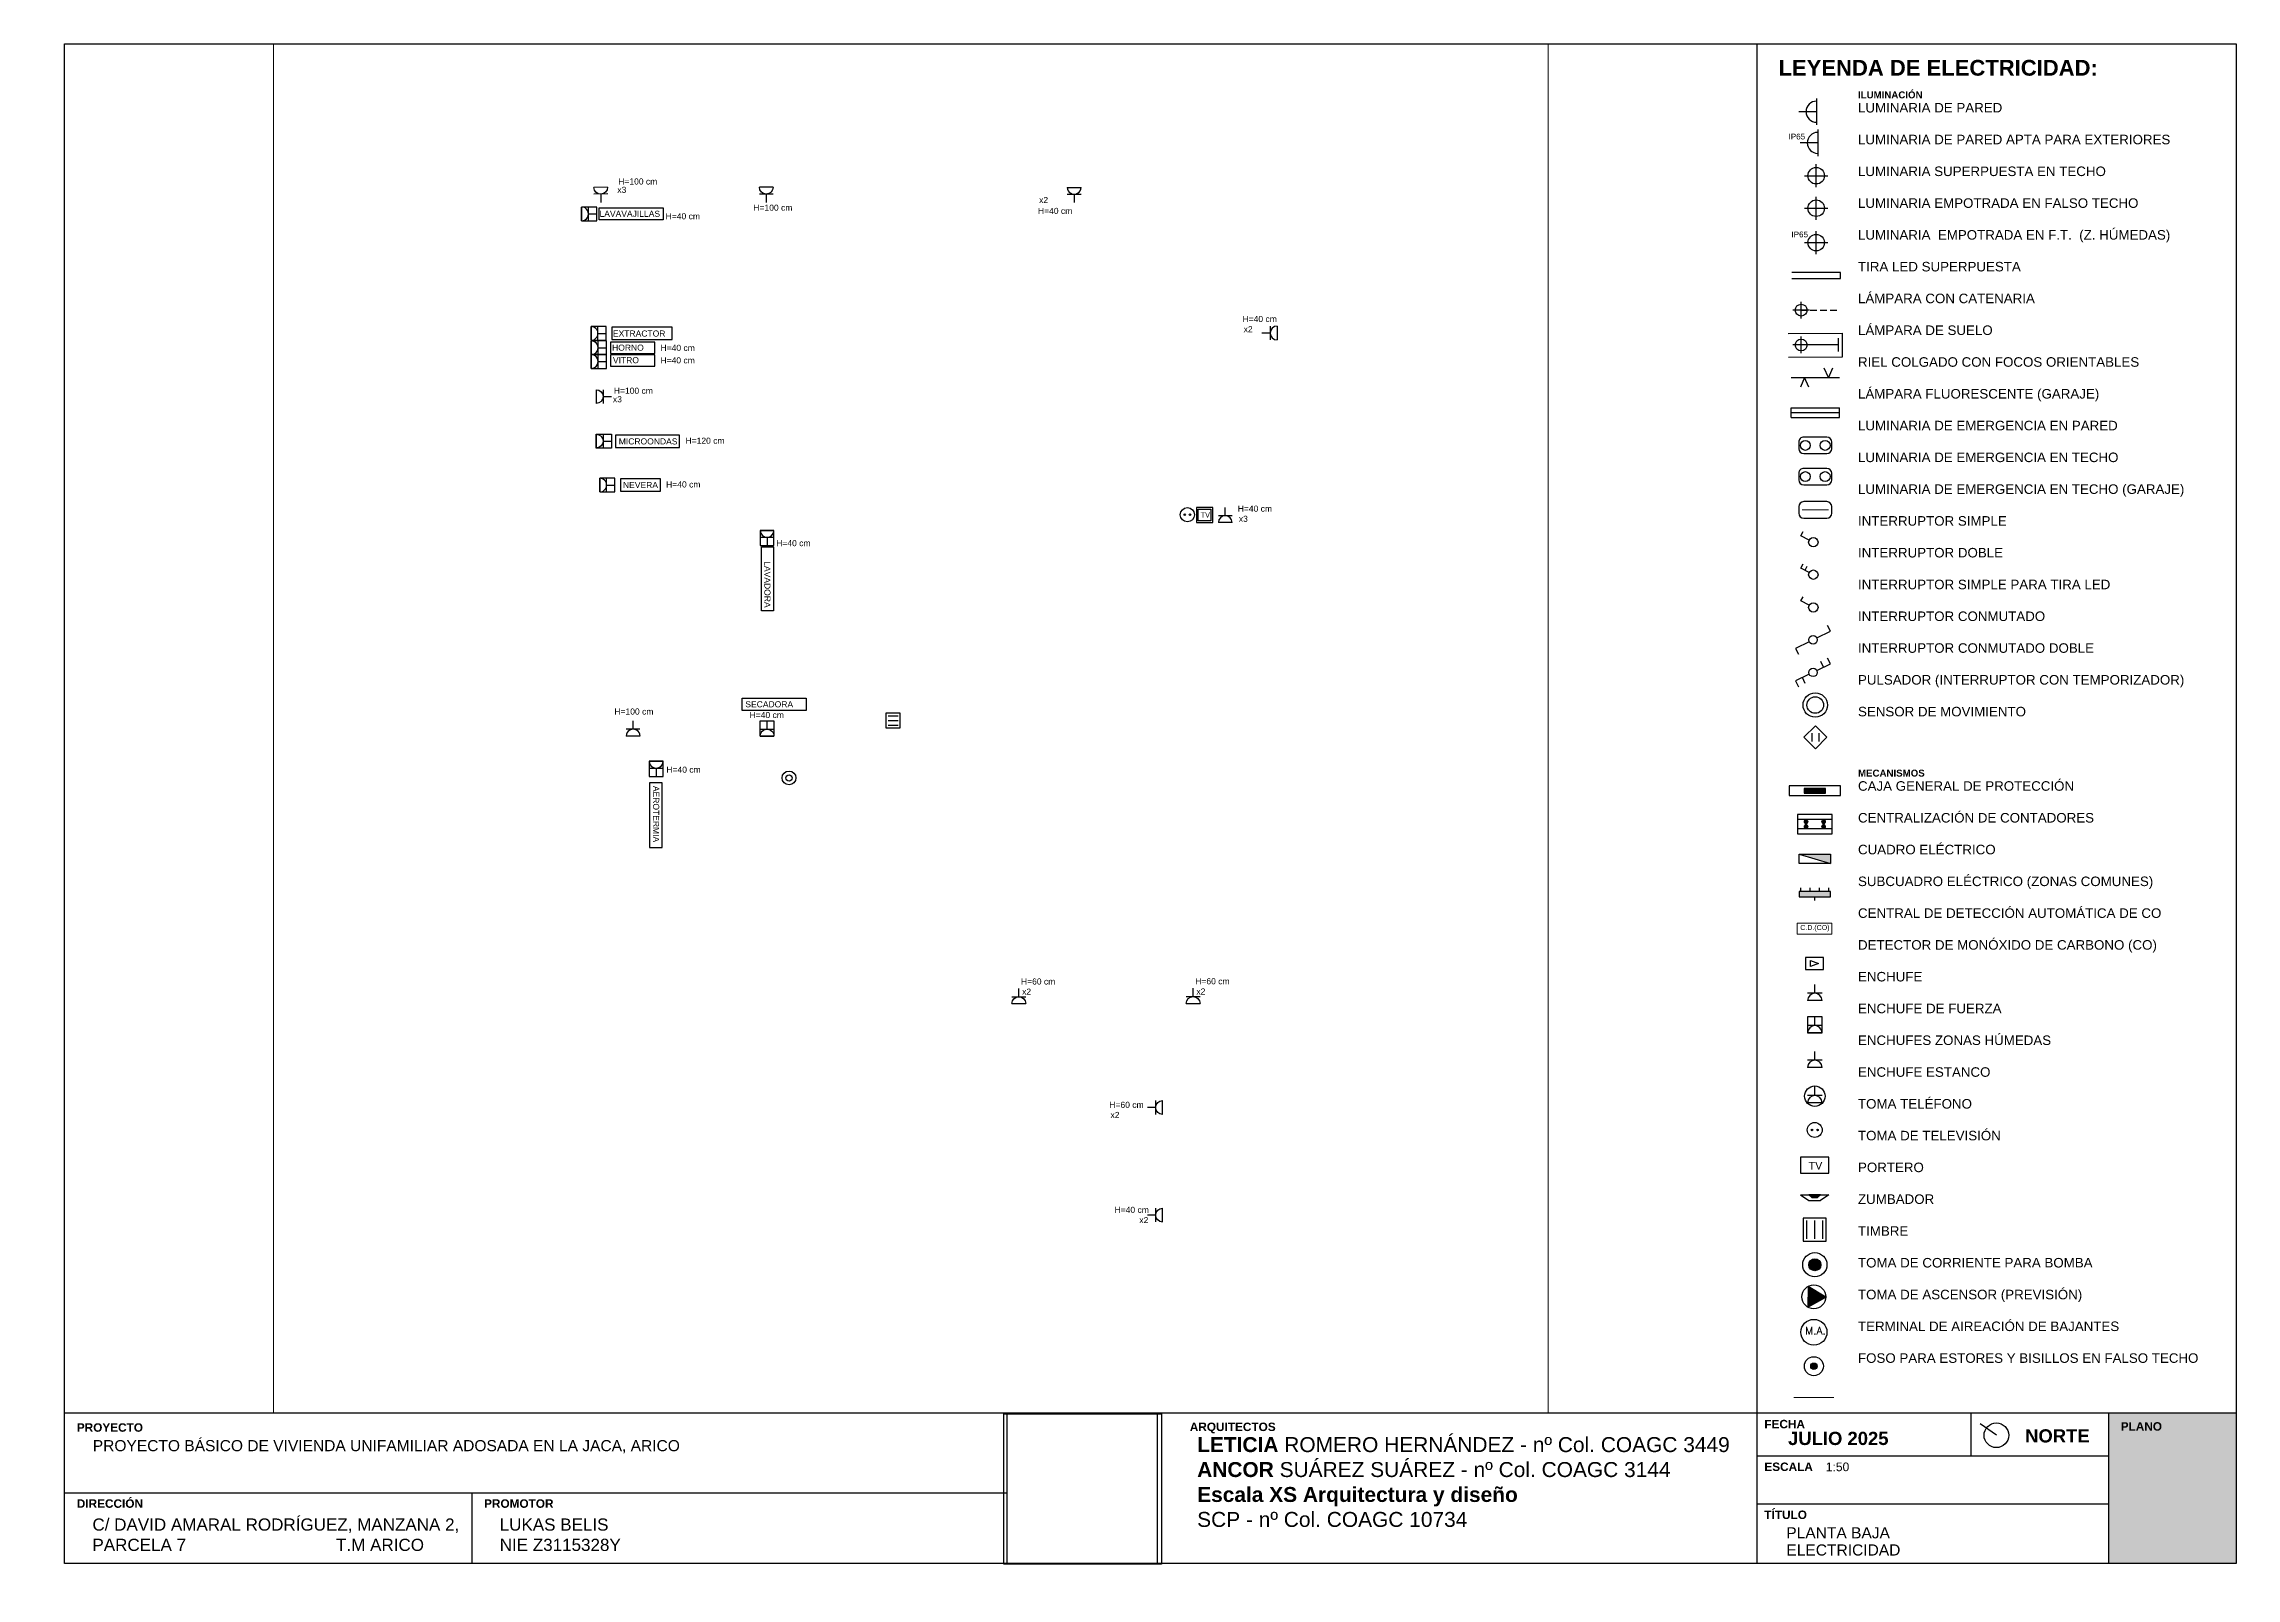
# Paper-space layout 'ELECT_PB' of a CAD drawing. Header units: metres, sheet in millimetres. Extents: x 0 to 414, y 1 to 291.
# The model-space entities are those that its viewports show. They can reach past a viewport. Long polylines and large blocks are cut down to what shows.
import ezdxf
from ezdxf.enums import TextEntityAlignment as Align

# ---------------------------------------------------------------- set-up
doc = ezdxf.new("R2010")
doc.units = ezdxf.units.M
doc.linetypes.add('CONTINUA', pattern=[0])
doc.linetypes.add('RAYITAS2', pattern=[0.1875, 0.125, -0.0625])
for name, color, linetype in [('03electricidad', 220, 'Continuous'), ('03electricidad - iluminación', 220, 'Continuous'), ('03electricidad 1 - mecanismos', 232, 'Continuous'), ('04Presentacion', 7, 'Continuous'), ('04Ventana Presentación', 250, 'Continuous'), ('_guía', 3, 'Continuous')]:
    doc.layers.add(name, color=color, linetype=linetype)
for name, color, linetype, true_color in [('04Ventanas presentación', 7, 'Continuous', 0xffffff), ('PDF2_Rellenos sólidos', 7, 'Continuous', 0xffffff), ('PDF_Rellenos sólidos', 7, 'Continuous', 0xffffff)]:
    doc.layers.add(name, color=color, linetype=linetype, true_color=true_color)
doc.styles.add('ARIAL', font='arial.ttf')
doc.styles.add('BankGothic', font='bgothl.ttf')
doc.styles.add('CYPETXT', font='romans__.ttf', dxfattribs={"height": 0.2})
doc.styles.add('ESTUDIO UNEN', font='')
doc.styles.add('UNEN', font='arial.ttf')
doc.styles.get('ESTUDIO UNEN').set_extended_font_data('Futura Bk BT')
picture_1 = doc.add_image_def('image1.png', size_in_pixel=(401, 382))

# ---------------------------------------------------------------- blocks, each defined once
blk = doc.blocks.new('_caratula hostel')
at = {"layer": '04Presentacion', "ltscale": 0.1}
h = blk.add_hatch(color=252, dxfattribs=at)
h.dxf.hatch_style = 1
h.paths.add_polyline_path([(414.17, 32.6), (390.08, 32.6), (390.08, 4.21), (414.17, 4.21)])
for p, q in [((182.17, 4.21), (182.17, 32.6)), ((210.56, 4.21), (210.56, 32.6)), ((323.76, 4.21), (323.76, 32.6)), ((414.17, 27.15), (414.17, 27.15)), ((323.76, 15.47), (390.08, 15.47))]:
    blk.add_line(p, q, dxfattribs=at)
at = {"layer": '04Presentacion', "linetype": 'Continuous'}
blk.add_lwpolyline([(4.2, 4.21), (4.2, 291.17), (414.17, 291.17), (414.17, 4.21)], close=True, dxfattribs=at)
at = {"layer": '04Presentacion', "ltscale": 0.1}
for points in [[(414.17, 32.6), (4.2, 32.6)], [(364.07, 32.6), (364.07, 24.54)], [(390.08, 32.6), (390.08, 4.21)], [(323.76, 24.54), (390.08, 24.54)], [(4.2, 17.59), (182.17, 17.59)], [(81.09, 17.59), (81.09, 4.21)]]:
    blk.add_lwpolyline(points, dxfattribs=at)
at = {"layer": '04Presentacion', "attachment_point": 1, "style": 'BankGothic'}
for s, insert, char_height, width in [('{\\fArial|b1|i0|c0|p34;\\C8;PROYECTO}', (6.5, 30.7), 1.5945, 92.2528), ('{\\fArial|b1|i0|c0|p34;\\C8;ARQUITECTOS}', (216.63, 30.83), 1.5945, 92.2528), ('{\\fArial|b1|i0|c0|p34;\\C8;FECHA}', (325.1, 31.35), 1.5945, 92.2528), ('{\\fArial|b1|i0|c0|p34;JULIO 2025}', (329.58, 29.09), 2.4914, 155.1989), ('{\\fArial|b1|i0|c0|p34;NORTE}', (374.33, 29.57), 2.4914, 155.1989), ('{\\fArial|b1|i0|c0|p34;\\C8;PLANO}', (392.38, 30.91), 1.5945, 92.2528), ('{\\fArial|b0|i0|c0|p34;PROYECTO BÁSICO DE VIVIENDA UNIFAMILIAR ADOSADA EN LA JACA, ARICO}', (9.52, 27.53), 2.1, 171.1158), ('{\\fArial|b1|i0|c0|p34;LETICIA\\fArial|b0|i0|c0|p34; ROMERO HERNÁNDEZ - nº Col. COAGC 3449\\fArial|b1|i0|c0|p34;\\PANCOR\\fArial|b0|i0|c0|p34; SUÁREZ SUÁREZ - nº Col. COAGC 3144\\P\\fArial|b1|i0|c0|p34;Escala XS Arquitectura y diseño\\fArial|b0|i0|c0|p34; \\PSCP - nº Col. COAGC 10734}', (218.02, 28.09), 2.82508, 102.7774), ('{\\fArial|b1|i0|c0|p34;\\C8;ESCALA}', (325.1, 23.29), 1.5945, 92.2528), ('{\\fArial|b1|i0|c0|p34;\\C8;DIRECCIÓN}', (6.5, 16.34), 1.5945, 92.2528), ('{\\fArial|b0|i0|c0|p34;C/ DAVID AMARAL RODRÍGUEZ, MANZANA 2, PARCELA 7^I^I^I^IT.M ARICO}', (9.45, 12.73), 2.3, 72.0333), ('{\\fArial|b1|i0|c0|p34;\\C8;PROMOTOR}', (83.39, 16.34), 1.5945, 92.2528), ('{\\fArial|b0|i0|c0|p34;LUKAS BELIS\\PNIE Z3115328Y}', (86.34, 12.73), 2.3, 72.0333), ('{\\fArial|b1|i0|c0|p34;\\C8;TÍTULO}', (325.1, 14.22), 1.5945, 92.2528)]:
    blk.add_mtext(s, dxfattribs=dict(at, insert=insert, char_height=char_height, width=width))
at = {"layer": '04Presentacion', "color": 252, "true_color": 0x939598, "style": 'ARIAL'}
blk.add_attdef('ESCALA', (336.7, 21.66), '', height=1.63, dxfattribs=at)
at = {"layer": '04Presentacion', "style": 'ARIAL'}
blk.add_attdef('LAMINA', text='', height=9.5, dxfattribs=at).set_placement((402.13, 11.88), align=Align.CENTER)
for tag, p in [('PLANTA', (329.25, 8.97)), ('PLANO', (329.27, 5.73))]:
    blk.add_attdef(tag, p, '', height=2.1, dxfattribs=at)
at = {"layer": '04Presentacion', "color": 7, "true_color": 0xffffff}
image = blk.add_image(picture_1, insert=(181.49, 4.09), size_in_units=(29.8, 28.39), dxfattribs=at)
image.dxf.flags = 7
blk = doc.blocks.new('EF')
at = {"layer": '03electricidad', "color": 0, "linetype": 'Continuous'}
for p, q in [((-0.075, 0), (0.075, 0)), ((-0.075, -0.075), (0.075, -0.075)), ((0, -0.075), (0, -0.166))]:
    blk.add_line(p, q, dxfattribs=at)
blk.add_arc((0, 0), 0.075, 180, 0, dxfattribs=at)
blk = doc.blocks.new('enchufe de fuerza')
at = {"layer": '03electricidad', "color": 7}
blk.add_lwpolyline([(454.869, 29.023), (455.098, 29.023), (455.098, 29.276), (454.869, 29.276)], close=True, dxfattribs=at)
at = {"layer": '03electricidad', "xscale": 1.523514357112999, "yscale": 1.523514357112999, "zscale": 1.523514357112999, "rotation": 180}
blk.add_blockref('EF', (454.983, 29.023), dxfattribs=at)
blk = doc.blocks.new('teléfono')
at = {"layer": '03electricidad'}
h = blk.add_hatch(color=256, dxfattribs=at)
h.dxf.hatch_style = 1
h.paths.add_polyline_path([(454.72, 22.659, 1), (454.697, 22.659, 1)])
h.paths.add_polyline_path([(454.808, 22.659, 1), (454.784, 22.659, 1)])
for centre, radius in [((454.752, 22.659), 0.118), ((454.709, 22.659), 0.012), ((454.796, 22.659), 0.012)]:
    blk.add_circle(centre, radius, dxfattribs=at)
blk = doc.blocks.new('Luminaria para el garaje (alumbrado normal)_Lampara fluorescente')
at = {"layer": '03electricidad - iluminación'}
for p, q in [((-0.22, -0.044), (-0.22, 0.044)), ((-0.22, 0.044), (0.22, 0.044)), ((-0.22, 0), (0.22, 0)), ((0.22, -0.044), (0.22, 0.044)), ((-0.22, -0.044), (0.22, -0.044))]:
    blk.add_line(p, q, dxfattribs=at)
blk = doc.blocks.new('Luminaria de emergencia_Luminaria de emergencia')
at = {"layer": '03electricidad - iluminación', "color": 0}
for p, q in [((-0.15, 0.03), (-0.15, -0.03)), ((0.105, 0.075), (-0.105, 0.075)), ((0.15, -0.03), (0.15, 0.03)), ((-0.105, -0.075), (0.105, -0.075))]:
    blk.add_line(p, q, dxfattribs=at)
for centre in [(-0.09, 0), (0.09, 0)]:
    blk.add_circle(centre, 0.045, dxfattribs=at)
for centre, start, end in [((-0.105, 0.03), 90, 180), ((0.105, 0.03), 0, 90), ((-0.105, -0.03), 180, 270), ((0.105, -0.03), 270, 0)]:
    blk.add_arc(centre, 0.045, start, end, dxfattribs=at)
blk = doc.blocks.new('Luminaria de emergencia_ estanca_Luminaria de emergencia_ estanca')
at = {"layer": '03electricidad - iluminación', "color": 0}
for p, q in [((-0.15, 0.03), (-0.15, -0.03)), ((0.105, 0.075), (-0.105, 0.075)), ((0.15, -0.03), (0.15, 0.03)), ((-0.105, -0.075), (0.105, -0.075))]:
    blk.add_line(p, q, dxfattribs=at)
at = {"layer": '03electricidad - iluminación', "color": 0, "lineweight": 9}
blk.add_line((0.12, 0), (-0.12, 0), dxfattribs=at)
at = {"layer": '03electricidad - iluminación', "color": 0}
for centre, start, end in [((-0.105, 0.03), 90, 180), ((0.105, 0.03), 0, 90), ((-0.105, -0.03), 180, 270), ((0.105, -0.03), 270, 0)]:
    blk.add_arc(centre, 0.045, start, end, dxfattribs=at)
blk = doc.blocks.new('Arqueta de bombeo_Arqueta de bombeo')
at = {"layer": '03electricidad 1 - mecanismos'}
blk.add_hatch(color=0, dxfattribs=at).paths.add_polyline_path([(-0.106, 0.106), (-0.039, -0.145), (0.145, 0.039)])
at = {"layer": '03electricidad 1 - mecanismos', "color": 0}
blk.add_lwpolyline([(-0.106, 0.106), (-0.039, -0.145), (0.145, 0.039)], close=True, dxfattribs=at)
blk.add_circle((0, 0), 0.15, dxfattribs=at)
blk = doc.blocks.new('Caja general de proteccion (CGP)_Caja general de proteccion (CGP)')
at = {"layer": '03electricidad 1 - mecanismos'}
blk.add_hatch(color=0, dxfattribs=at).paths.add_polyline_path([(0.2, 0.045), (-0.2, 0.045), (-0.2, -0.045), (0.2, -0.045)])
at = {"layer": '03electricidad 1 - mecanismos', "color": 0}
for points in [[(0.484, 0.09), (-0.484, 0.09), (-0.484, -0.09), (0.484, -0.09), (0.484, 0.09)], [(0.2, 0.045), (-0.2, 0.045), (-0.2, -0.045), (0.2, -0.045)]]:
    blk.add_lwpolyline(points, close=True, dxfattribs=at)
blk = doc.blocks.new('Concentracion de contadores (CC)_Concentracion de contadores (CC)')
at = {"layer": '03electricidad 1 - mecanismos'}
h = blk.add_hatch(color=0, dxfattribs=at)
edge = h.paths.add_edge_path()
edge.add_ellipse((-0.165, 0.045), major_axis=(0, -0.04), ratio=0.75, start_angle=0, end_angle=360)
h = blk.add_hatch(color=0, dxfattribs=at)
edge = h.paths.add_edge_path()
edge.add_ellipse((0.165, 0.045), major_axis=(0, -0.04), ratio=0.75, start_angle=0, end_angle=360)
h = blk.add_hatch(color=0, dxfattribs=at)
edge = h.paths.add_edge_path()
edge.add_ellipse((-0.165, -0.045), major_axis=(0, -0.04), ratio=0.75, start_angle=0, end_angle=360)
h = blk.add_hatch(color=0, dxfattribs=at)
edge = h.paths.add_edge_path()
edge.add_ellipse((0.165, -0.045), major_axis=(0, -0.04), ratio=0.75, start_angle=0, end_angle=360)
at = {"layer": '03electricidad 1 - mecanismos', "color": 0}
for p, q in [((-0.324, 0.09), (0.324, 0.09)), ((-0.324, -0.09), (0.324, -0.09))]:
    blk.add_line(p, q, dxfattribs=at)
blk.add_lwpolyline([(0.33, 0.18), (-0.33, 0.18), (-0.33, -0.18), (0.33, -0.18), (0.33, 0.18)], close=True, dxfattribs=at)
for centre in [(-0.165, 0.045), (0.165, 0.045), (-0.165, -0.045), (0.165, -0.045)]:
    blk.add_ellipse(centre, major_axis=(0, -0.04), ratio=0.75, dxfattribs=at)
blk = doc.blocks.new('Detector de monoxido de carbono_Detector de monoxido de carbono')
at = {"layer": '03electricidad 1 - mecanismos', "color": 0}
for points in [[(0.075, 0.1125), (-0.075, 0.1125), (-0.075, -0.1125), (0.075, -0.1125), (0.075, 0.1125)], [(0, 0.05), (0.0375, -0.05), (-0.0375, -0.05), (0, 0.05)]]:
    blk.add_lwpolyline(points, close=True, dxfattribs=at)
blk = doc.blocks.new('Central modular de detección automática de monoxido de carbono')
at = {"layer": '03electricidad 1 - mecanismos', "color": 0, "lineweight": 0}
blk.add_lwpolyline([(22.937, -27.001), (22.471, -27.001), (22.471, -27.146), (22.937, -27.146)], close=True, dxfattribs=at)
at = {"layer": '03electricidad 1 - mecanismos', "color": 0, "lineweight": 0, "insert": (22.342, -27.024), "char_height": 0.0672, "attachment_point": 1, "style": 'UNEN'}
blk.add_mtext_dynamic_manual_height_columns('\\pxqc;C.D.(CO)', width=0.73359, gutter_width=12.5, heights=[0], dxfattribs=at)
blk = doc.blocks.new('Cuadro general de mando y proteccion de servicios generales_Cuadro de servicios generales')
at = {"layer": '03electricidad 1 - mecanismos'}
blk.add_hatch(color=0, dxfattribs=at).paths.add_polyline_path([(-0.029, 0.173), (-0.029, -0.173), (0.029, -0.173), (0.029, 0.173)])
at = {"layer": '03electricidad 1 - mecanismos', "color": 0}
for p, q in [((-0.07, 0), (-0.029, 0)), ((0.029, 0.157), (0.07, 0.157)), ((0.029, 0.052), (0.07, 0.052)), ((0.029, -0.052), (0.07, -0.052)), ((0.029, -0.157), (0.07, -0.157))]:
    blk.add_line(p, q, dxfattribs=at)
blk.add_lwpolyline([(-0.029, 0.173), (-0.029, -0.173), (0.029, -0.173), (0.029, 0.173)], close=True, dxfattribs=at)
blk = doc.blocks.new('Detector de movimiento_Sensor de proximidad')
at = {"layer": '03electricidad - iluminación', "color": 0}
for p, q in [((-0.029, -0.035), (-0.029, 0.035)), ((0.029, -0.035), (0.029, 0.035))]:
    blk.add_line(p, q, dxfattribs=at)
blk.add_lwpolyline([(0, -0.099), (-0.099, 0), (0, 0.099), (0.099, 0), (0, -0.099)], close=True, dxfattribs=at)
blk = doc.blocks.new('Aspirador para ventilacion mecanica_Aspirador para ventilacion mecanica')
at = {"layer": '03electricidad 1 - mecanismos'}
h = blk.add_hatch(color=0, dxfattribs=at)
edge = h.paths.add_edge_path()
edge.add_arc((0, 0), 0.04, 0, 360)
at = {"layer": '03electricidad 1 - mecanismos', "color": 0}
for radius in [0.12, 0.04]:
    blk.add_circle((0, 0), radius, dxfattribs=at)
blk = doc.blocks.new('Zumbador_Zumbador')
at = {"layer": '03electricidad 1 - mecanismos'}
for p, q in [((-0.088, 0.077), (0.088, 0.077)), ((-0.088, 0), (0.088, 0)), ((-0.088, -0.077), (0.088, -0.077))]:
    blk.add_line(p, q, dxfattribs=at)
blk.add_lwpolyline([(0.11, 0.11), (-0.11, 0.11), (-0.11, -0.11), (0.11, -0.11), (0.11, 0.11)], close=True, dxfattribs=at)
blk = doc.blocks.new('Toma de interfono_Toma de interfono')
at = {"layer": '03electricidad 1 - mecanismos'}
blk.add_hatch(color=256, dxfattribs=at).paths.add_polyline_path([(0.0225, 0.045), (0, 0.0225), (0, -0.0225), (0.0225, -0.045)])
for p, q in [((0.0225, 0.11), (0.0225, -0.11)), ((0.0225, -0.11), (-0.0225, -0.045))]:
    blk.add_line(p, q, dxfattribs=at)
blk.add_lwpolyline([(0.0225, 0.11), (-0.0225, 0.045), (-0.0225, -0.045)], dxfattribs=at)
blk.add_lwpolyline([(0.0225, 0.045), (0, 0.0225), (0, -0.0225), (0.0225, -0.045)], close=True, dxfattribs=at)
blk = doc.blocks.new('A$C5fa2120c')
at = {"layer": '03electricidad'}
h = blk.add_hatch(color=232, dxfattribs=at)
h.dxf.hatch_style = 1
h.paths.add_polyline_path([(-82.47, 105.55), (-76.61, 103.78), (-76.61, 105.55)])
h = blk.add_hatch(color=232, dxfattribs=at)
h.dxf.hatch_style = 1
edge = h.paths.add_edge_path()
edge.add_arc((-79.54, 28.04), 1.14, 0, 360)
for p, q in [((-79.21, 245.76), (-82.54, 245.76)), ((-79.21, 248.27), (-79.21, 243.25)), ((-78.98, 242.38), (-78.98, 237.36)), ((-78.98, 239.87), (-82.31, 239.87)), ((-81.47, 233.67), (-77.09, 233.67)), ((-79.28, 231.49), (-79.28, 235.85)), ((-80.55, 208.29), (-83.68, 208.28)), ((-82.12, 206.72), (-82.13, 209.86)), ((-84.55, 203.88), (-74.4, 203.95)), ((-82.12, 200.14), (-82.13, 203.29)), ((-75.12, 202.97), (-75.11, 200.45)), ((-74.4, 203.95), (-74.38, 199.4)), ((-74.38, 199.4), (-84.53, 199.33)), ((-75.12, 201.74), (-83.68, 201.71)), ((-80.61, 145.67), (-83.17, 144.41)), ((-83.17, 144.41), (-82.64, 143.32)), ((-77.88, 140.88), (-78.41, 141.96)), ((-80.61, 139.53), (-83.17, 138.27)), ((-83.17, 138.27), (-82.64, 137.18)), ((-81.35, 137.81), (-81.89, 138.9))]:
    blk.add_line(p, q, dxfattribs=at)
at = {"layer": '03electricidad', "color": 146, "true_color": 0x005f7f}
for p, q in [((-79.28, 225.34), (-79.28, 229.71)), ((-81.47, 227.53), (-77.09, 227.53)), ((-81.47, 221.03), (-77.09, 221.03)), ((-79.28, 218.84), (-79.28, 223.2))]:
    blk.add_line(p, q, dxfattribs=at)
at = {"layer": '03electricidad', "color": 102}
for p, q in [((-74.72, 215.4), (-83.85, 215.4)), ((-74.72, 214.26), (-74.72, 215.4)), ((-83.85, 214.26), (-74.72, 214.26)), ((-82.16, 153.38), (-81.75, 154.17)), ((-80.6, 152.56), (-82.16, 153.38))]:
    blk.add_line(p, q, dxfattribs=at)
at = {"layer": '03electricidad', "linetype": 'Continuous'}
for p, q in [((-82.16, 165.68), (-81.75, 166.47)), ((-80.6, 164.86), (-82.16, 165.68)), ((-82.16, 159.58), (-81.75, 160.36)), ((-80.6, 158.75), (-82.16, 159.58)), ((-81.38, 159.16), (-80.97, 159.95))]:
    blk.add_line(p, q, dxfattribs=at)
at = {"layer": '03electricidad'}
for points in [[(-84.02, 195.56), (-74.89, 195.56)], [(-80.68, 193.76), (-81.47, 195.56), (-82.26, 193.76)], [(-76.18, 197.36), (-76.97, 195.56), (-77.77, 197.36)], [(-79.16, 146.39), (-76.59, 147.65), (-77.13, 148.73)], [(-79.16, 140.25), (-76.59, 141.51), (-77.13, 142.59)]]:
    blk.add_lwpolyline(points, dxfattribs=at)
at = {"layer": '03electricidad', "color": 232}
for points in [[(-82.47, 105.55), (-76.61, 105.55), (-76.61, 103.78), (-82.47, 103.78)], [(-82.24, 45.32), (-76.88, 45.32), (-76.88, 48.32), (-82.24, 48.32)]]:
    blk.add_lwpolyline(points, close=True, dxfattribs=at)
blk.add_lwpolyline([(-82.47, 105.55), (-76.61, 103.78)], dxfattribs=at)
at = {"layer": '03electricidad', "color": 30, "linetype": 'RAYITAS2', "ltscale": 12, "const_width": 0.2}
blk.add_lwpolyline([(-75.95, 2.98), (-83.54, 2.98)], dxfattribs=at)
at = {"layer": '03electricidad'}
for centre, radius in [((-79.28, 233.67), 1.56), ((-82.12, 208.29), 1.12), ((-82.12, 201.71), 1.12), ((-79.88, 146.03), 0.808), ((-79.88, 139.89), 0.808), ((-79.46, 133.72), 2.3), ((-79.46, 133.72), 1.56)]:
    blk.add_circle(centre, radius, dxfattribs=at)
at = {"layer": '03electricidad', "color": 146, "true_color": 0x005f7f}
for centre in [(-79.28, 227.53), (-79.28, 221.03)]:
    blk.add_circle(centre, 1.56, dxfattribs=at)
at = {"layer": '03electricidad', "linetype": 'Continuous'}
for centre in [(-79.82, 164.45), (-79.82, 158.34)]:
    blk.add_circle(centre, 0.884, dxfattribs=at)
at = {"layer": '03electricidad', "color": 102}
blk.add_circle((-79.82, 152.15), 0.884, dxfattribs=at)
at = {"layer": '03electricidad', "color": 232}
for centre, radius in [((-79.54, 59.87), 1.93), ((-79.54, 28.04), 2.29), ((-79.54, 28.04), 1.14)]:
    blk.add_circle(centre, radius, dxfattribs=at)
at = {"layer": '03electricidad', "color": 232, "extrusion": (0, -0.165439, 0.98622)}
blk.add_circle((-79.72, 15.08, -2.53), 2.47, dxfattribs=at)
at = {"layer": '03electricidad'}
for centre in [(-79.21, 245.76), (-78.98, 239.87)]:
    blk.add_arc(centre, 1.99, 90, 270, dxfattribs=at)
at = {"layer": '03electricidad', "linetype": 'RAYITAS2', "ltscale": 10}
blk.add_spline([(-82.27, 208.28), (-75.04, 208.27)], degree=3, dxfattribs=at)
at = {"layer": '03electricidad', "color": 212, "xscale": 20.75986760985284, "yscale": 20.75986760985284, "zscale": 20.75986760985284}
blk.add_blockref('Luminaria para el garaje (alumbrado normal)_Lampara fluorescente', (-79.46, 188.96), dxfattribs=at)
at = {"layer": '03electricidad', "color": 30, "true_color": 0xf8991e, "xscale": 20.75986760985284, "yscale": 20.75986760985284, "zscale": 20.75986760985284, "rotation": 180}
blk.add_blockref('Luminaria de emergencia_Luminaria de emergencia', (-79.46, 182.75), dxfattribs=at)
at = {"layer": '03electricidad', "color": 40, "true_color": 0xf8d731, "xscale": 20.75986760985284, "yscale": 20.75986760985284, "zscale": 20.75986760985284, "rotation": 180}
blk.add_blockref('Luminaria de emergencia_Luminaria de emergencia', (-79.46, 176.86), dxfattribs=at)
at = {"layer": '03electricidad', "color": 40, "true_color": 0xf8d731, "xscale": 20.75986760985284, "yscale": 20.75986760985284, "zscale": 20.75986760985284}
blk.add_blockref('Luminaria de emergencia_ estanca_Luminaria de emergencia_ estanca', (-79.46, 170.57), dxfattribs=at)
at = {"layer": '03electricidad', "xscale": 22, "yscale": 22, "zscale": 22, "rotation": 180}
blk.add_blockref('Detector de movimiento_Sensor de proximidad', (-79.44, 127.63), dxfattribs=at)
at = {"layer": '03electricidad', "color": 232}
for name, p, xscale, yscale, zscale, rotation in [('Caja general de proteccion (CGP)_Caja general de proteccion (CGP)', (-79.54, 117.54), 10, 10, 10, 180), ('Concentracion de contadores (CC)_Concentracion de contadores (CC)', (-79.54, 111.23), 10, 10, 10, 180), ('Cuadro general de mando y proteccion de servicios generales_Cuadro de servicios generales', (-79.54, 98), 16.97831364637321, 16.97831364637321, 16.97831364637321, 90), ('Detector de monoxido de carbono_Detector de monoxido de carbono', (-79.59, 84.93), 15, 15, 15, 270), ('EF', (-79.54, 77.93), 18.17120813784307, 18.17120813784307, 18.17120813784307, 180), ('EF', (-79.54, 58.64), 18.17120813784307, 18.17120813784307, 18.17120813784307, 180), ('Toma de interfono_Toma de interfono', (-79.56, 40.71), 24.38785449139858, 24.38785449139858, 24.38785449139858, 90), ('Zumbador_Zumbador', (-79.56, 34.66), 19.54855891042796, 19.54855891042796, 19.54855891042796, 90), ('Arqueta de bombeo_Arqueta de bombeo', (-79.72, 21.98), 15, 15, 15, 104.0807816801856), ('Aspirador para ventilacion mecanica_Aspirador para ventilacion mecanica', (-79.72, 8.88), 15.00000000000004, 15.00000000000004, 15.00000000000004, 90)]:
    blk.add_blockref(name, p, dxfattribs=dict(at, xscale=xscale, yscale=yscale, zscale=zscale, rotation=rotation))
for name, p, xscale, yscale, zscale in [('Central modular de detección automática de monoxido de carbono', (-400.6, 474.28, -21.21), 14.13881748071991, 14.13881748071991, 14.13881748071991), ('enchufe de fuerza', (-5506.2, -274.33), 11.92716566995589, 11.92716566995589, 11.92716566995589), ('teléfono', (-5503.45, -216.77), 11.92716566995589, 11.92716566995589, 11.92716566995589)]:
    blk.add_blockref(name, p, dxfattribs=dict(at, xscale=xscale, yscale=yscale, zscale=zscale))
at = {"layer": '03electricidad', "color": 104, "xscale": 18.17120813784307, "yscale": 18.17120813784307, "zscale": 18.17120813784307, "rotation": 180}
blk.add_blockref('EF', (-79.54, 65.3), dxfattribs=at)
at = {"layer": '03electricidad', "color": 232, "style": 'CYPETXT', "width": 0.922088}
blk.add_text('M.A.', height=1.4, dxfattribs=at).set_placement((-81.37, 14.89, -13.29), (-77.48, 14.89, -13.29), align=Align.FIT)
at = {"layer": '03electricidad', "insert": (-84.5, 241.61), "char_height": 1.0908, "attachment_point": 1, "style": 'BankGothic'}
blk.add_mtext_dynamic_manual_height_columns('{\\fArial|b0|i0|c0|p34;IP65}', width=113.0931, gutter_width=12.5, heights=[0], dxfattribs=at)
at = {"layer": '03electricidad', "color": 146, "true_color": 0x005f7f, "insert": (-83.96, 223.13), "char_height": 1.0908, "attachment_point": 1, "style": 'BankGothic'}
blk.add_mtext_dynamic_manual_height_columns('{\\fArial|b0|i0|c0|p34;IP65}', width=113.0931, gutter_width=12.5, heights=[0], dxfattribs=at)
at = {"layer": '03electricidad', "color": 232, "insert": (-80.72, 47.47), "char_height": 1.457, "attachment_point": 1, "style": 'UNEN'}
blk.add_mtext_dynamic_manual_height_columns('TV', width=262.5488, gutter_width=12.5, heights=[0], dxfattribs=at)
at = {"layer": '04Presentacion', "attachment_point": 1, "style": 'BankGothic'}
for s, width, heights, insert, char_height in [('{\\fArial|b1|i0|c0|p34;LEYENDA DE ELECTRICIDAD:}', 113.0931, [0], (-86.39, 255.54), 2.9761), ('{\\fArial|b1|i0|c0|p34;\\H0.66668x;\\C4;ILUMINACIÓN\\fArial|b0|i0|c0|p34;\\H1.49997x;\\C256;\\P\\H0.91679x;LUMINARIA DE PARED\\P\\PLUMINARIA DE PARED APTA PARA EXTERIORES\\P\\PLUMINARIA SUPERPUESTA EN TECHO\\P\\PLUMINARIA EMPOTRADA EN FALSO TECHO\\P\\PLUMINARIA  EMPOTRADA EN F.T.  (Z. HÚMEDAS)\\P\\PTIRA LED SUPERPUESTA\\P\\PLÁMPARA CON CATENARIA\\P\\PLÁMPARA DE SUELO\\P\\PRIEL COLGADO CON FOCOS ORIENTABLES\\P\\PLÁMPARA FLUORESCENTE (GARAJE)\\P\\PLUMINARIA DE EMERGENCIA EN PARED\\P\\PLUMINARIA DE EMERGENCIA EN TECHO\\P\\PLUMINARIA DE EMERGENCIA EN TECHO (GARAJE)\\P\\PINTERRUPTOR SIMPLE\\P\\PINTERRUPTOR DOBLE \\P\\PINTERRUPTOR SIMPLE PARA TIRA LED\\P\\PINTERRUPTOR CONMUTADO\\P\\PINTERRUPTOR CONMUTADO DOBLE\\P\\PPULSADOR (INTERRUPTOR CON TEMPORIZADOR)\\P\\PSENSOR DE MOVIMIENTO}', 70.0227, [203.32], (-71.39, 249.59), 1.9634), ('{\\fArial|b1|i0|c0|p34;\\H0.66668x;\\C4;MECANISMOS\\fArial|b0|i0|c0|p34;\\H1.49997x;\\C256;\\P\\H0.91679x;CAJA GENERAL DE PROTECCIÓN\\P\\PCENTRALIZACIÓN DE CONTADORES\\P\\PCUADRO ELÉCTRICO\\P\\PSUBCUADRO ELÉCTRICO (ZONAS COMUNES)\\P\\PCENTRAL DE DETECCIÓN AUTOMÁTICA DE CO \\P\\PDETECTOR DE MONÓXIDO DE CARBONO (CO)\\P\\PENCHUFE\\P\\PENCHUFE DE FUERZA\\P\\PENCHUFES ZONAS HÚMEDAS\\P\\PENCHUFE ESTANCO\\P\\PTOMA TELÉFONO\\P\\PTOMA DE TELEVISIÓN\\P\\PPORTERO\\P\\PZUMBADOR\\P\\PTIMBRE\\P\\PTOMA DE CORRIENTE PARA BOMBA\\P\\PTOMA DE ASCENSOR (PREVISIÓN)\\P\\PTERMINAL DE AIREACIÓN DE BAJANTES\\P\\PFOSO PARA ESTORES Y BISILLOS EN FALSO TECHO}', 67.1795, [203.32], (-71.39, 121.52), 1.9634)]:
    blk.add_mtext_dynamic_manual_height_columns(s, width=width, gutter_width=12.5, heights=heights, dxfattribs=dict(at, insert=insert, char_height=char_height))
blk = doc.blocks.new('A$Cd804442c')
at = {"layer": '03electricidad 1 - mecanismos'}
for radius in [0.0904, 0.0404]:
    blk.add_circle((0.09, 0.09), radius, dxfattribs=at)
blk = doc.blocks.new('A$C1241cc2e')
at = {"layer": '03electricidad 1 - mecanismos', "color": 102}
for p, q in [((0.002, 0), (0, 0.181)), ((0.092, 0.001), (0.09, 0.182)), ((0.091, 0.091), (0.201, 0.092))]:
    blk.add_line(p, q, dxfattribs=at)
blk.add_arc((0.001, 0.09), 0.0904, 270.599, 90.599, dxfattribs=at)
blk = doc.blocks.new('A$C9939526f')
at = {"layer": '03electricidad 1 - mecanismos'}
for p, q in [((0, 0.181), (0.2, 0.181)), ((0, 0), (0, 0.181)), ((0.2, 0), (0, 0)), ((0.038, 0.156), (0.038, 0.025)), ((0.1, 0.155), (0.1, 0.024)), ((0.162, 0.156), (0.162, 0.025)), ((0.2, 0.181), (0.2, 0))]:
    blk.add_line(p, q, dxfattribs=at)
blk = doc.blocks.new('A$C609e2f00')
at = {"layer": '03electricidad 1 - mecanismos', "color": 0, "linetype": 'Continuous'}
for p, q in [((0, 0), (0, 0.181)), ((0.09, 0), (0.09, 0.181)), ((0.09, 0.09), (0.2, 0.09))]:
    blk.add_line(p, q, dxfattribs=at)
at = {"layer": '03electricidad 1 - mecanismos'}
blk.add_lwpolyline([(0, 0.181), (0, 0), (0.2, 0), (0.2, 0.181)], close=True, dxfattribs=at)
at = {"layer": '03electricidad 1 - mecanismos', "color": 0, "linetype": 'Continuous'}
blk.add_arc((0, 0.09), 0.0904, 270, 90, dxfattribs=at)
blk = doc.blocks.new('A$C94945e64')
at = {"layer": '03electricidad 1 - mecanismos'}
for p, q in [((0, 0.2), (0.181, 0.2)), ((0, 0.11), (0.181, 0.11)), ((0.09, 0.11), (0.091, 0))]:
    blk.add_line(p, q, dxfattribs=at)
blk.add_arc((0.09, 0.2), 0.0904, 180.0343, 0.0343, dxfattribs=at)
blk = doc.blocks.new('A$C91bf7df9')
at = {"layer": '03electricidad 1 - mecanismos'}
for points in [[(0, 0), (0.211, 0), (0.211, 0.2), (0, 0.2)], [(0.021, 0.178), (0.187, 0.178), (0.187, 0.022), (0.021, 0.022)]]:
    blk.add_lwpolyline(points, close=True, dxfattribs=at)
at = {"layer": '03electricidad 1 - mecanismos', "insert": (0.053, 0.137), "char_height": 0.0695, "attachment_point": 1, "rotation": 359.9692, "style": 'ESTUDIO UNEN'}
blk.add_mtext_dynamic_manual_height_columns('TV', width=0.54614, gutter_width=17.368, heights=[0], dxfattribs=at)
blk = doc.blocks.new('A$C1ebe7168')
at = {"layer": '03electricidad 1 - mecanismos'}
h = blk.add_hatch(color=256, dxfattribs=at)
h.dxf.hatch_style = 1
h.paths.add_polyline_path([(0.119, 0.093, -1), (0.137, 0.093, -1)])
h.paths.add_polyline_path([(0.049, 0.093, -1), (0.068, 0.093, -1)])
for centre, radius in [((0.093, 0.093), 0.0933), ((0.059, 0.093), 0.00948), ((0.128, 0.093), 0.00948)]:
    blk.add_circle(centre, radius, dxfattribs=at)

msp = doc.modelspace()

# ---------------------------------------------------------------- linework, layer by layer
at = {"layer": '03electricidad 1 - mecanismos'}
for points in [[(66.631, -26.052), (66.631, -26.215), (67.423, -26.215), (67.423, -26.052)], [(66.613, -26.25), (66.613, -26.399), (67.197, -26.399), (67.197, -26.25)], [(66.613, -26.414), (66.613, -26.562), (67.197, -26.562), (67.197, -26.414)], [(66.678, -27.468), (66.678, -27.631), (67.519, -27.631), (67.519, -27.468)], [(66.745, -28.042), (66.745, -28.205), (67.27, -28.205), (67.27, -28.042)], [(67.126, -32.031), (67.126, -32.88), (67.29, -32.88), (67.291, -32.031)]]:
    msp.add_lwpolyline(points, close=True, dxfattribs=at)

# ---------------------------------------------------------------- block references
at = {"layer": '03electricidad 1 - mecanismos', "xscale": -1}
for name, p, rotation in [('A$C94945e64', (66.579, -24.415), 1.320274547434721), ('A$C94945e64', (68.747, -24.417), 0.03433503225136469), ('A$C94945e64', (66.626, -26.873), 90.03433503225143), ('A$C609e2f00', (66.427, -27.457), 180.0000209826808), ('A$C609e2f00', (68.577, -31.417), 270.0000104913493), ('A$C94945e64', (71.88, -34.727), 180), ('A$C94945e64', (74.166, -34.725), 180), ('A$C94945e64', (73.656, -36.38), 270), ('A$C94945e64', (73.656, -37.792), 270)]:
    msp.add_blockref(name, p, dxfattribs=dict(at, rotation=rotation))
at = {"layer": '03electricidad 1 - mecanismos'}
for name, p in [('A$C94945e64', (72.605, -24.418)), ('A$Cd804442c', (68.865, -32.057))]:
    msp.add_blockref(name, p, dxfattribs=at)
for name, p, rotation in [('A$C609e2f00', (66.234, -24.657), 359.9999895086507), ('A$C609e2f00', (66.358, -26.224), 359.9999895086507), ('A$C94945e64', (75.157, -26.039), 270), ('A$C609e2f00', (66.36, -26.412), 359.9999895086507), ('A$C609e2f00', (66.36, -26.593), 359.9999895086507), ('A$C609e2f00', (66.472, -28.214), 359.9999895086507), ('A$C1ebe7168', (74.274, -28.42), 179.986902635024), ('A$C91bf7df9', (74.302, -28.617), 359.986902635024), ('A$C94945e64', (74.768, -28.417), 180), ('A$C609e2f00', (68.577, -28.719), 269.9999895086507), ('A$C1241cc2e', (67, -31.419), 89.40100219481285), ('A$C9939526f', (70.41, -31.312), 89.99999999999454), ('A$C609e2f00', (67.122, -31.748), 270)]:
    msp.add_blockref(name, p, dxfattribs=dict(at, rotation=rotation))

# ---------------------------------------------------------------- texts
at = {"layer": '03electricidad 1 - mecanismos', "style": 'UNEN'}
for s, rotation, p in [('H=100 cm', 0.016, (66.715, -24.181)), ('x3', 0.016, (66.703, -24.291)), ('H=100 cm', 0.016, (68.487, -24.525)), ('H=40 cm', 0.016, (67.337, -24.637)), ('EXTRACTOR', 360, (66.645, -26.176)), ('HORNO', 0, (66.634, -26.361)), ('VITRO', 360, (66.645, -26.525)), ('H=40 cm', 0.016, (67.269, -26.364)), ('H=40 cm', 0.016, (67.269, -26.528)), ('x3', 0.016, (66.645, -27.038)), ('H=100 cm', 0.016, (66.657, -26.927)), ('MICROONDAS', 0, (66.722, -27.591)), ('H=120 cm', 0.016, (67.597, -27.582)), ('NEVERA', 0, (66.777, -28.163)), ('H=40 cm', 0.016, (67.343, -28.156)), ('H=40 cm', 0.016, (68.787, -28.926)), ('H=40 cm', 0.016, (68.438, -31.181)), ('H=40 cm', 0.016, (67.346, -31.898))]:
    msp.add_text(s, height=0.08, rotation=rotation, dxfattribs=at).set_placement(p)
for s, p in [('x2', (72.236, -24.424)), ('H=40 cm', (72.221, -24.567)), ('H=40 cm', (74.904, -25.985)), ('x2', (74.919, -26.119)), ('H=40 cm', (74.841, -28.473)), ('x3', (74.856, -28.606)), ('H=60 cm', (71.998, -34.677)), ('x2', (72.013, -34.81)), ('H=60 cm', (74.284, -34.674)), ('x2', (74.299, -34.808)), ('H=60 cm', (73.157, -36.295)), ('x2', (73.172, -36.428)), ('H=40 cm', (73.225, -37.673)), ('x2', (73.55, -37.807))]:
    msp.add_text(s, height=0.08, dxfattribs=at).set_placement(p)
at = {"layer": '03electricidad 1 - mecanismos', "color": 102, "style": 'UNEN'}
msp.add_text('H=100 cm', height=0.08, dxfattribs=at).set_placement((66.664, -31.135))
at = {"layer": '03electricidad 1 - mecanismos', "insert": (67.264, -24.606), "char_height": 0.08, "attachment_point": 9, "style": 'UNEN', "bg_fill": 16, "box_fill_scale": 1.5, "bg_fill_color": 256, "bg_fill_transparency": 0}
msp.add_mtext_dynamic_manual_height_columns('LAVAVAJILLAS', width=0.75733, gutter_width=12.5, heights=[0], dxfattribs=at)
at = {"layer": '03electricidad 1 - mecanismos', "char_height": 0.08, "style": 'UNEN', "bg_fill": 16, "box_fill_scale": 1.5, "bg_fill_color": 256, "bg_fill_transparency": 0}
for s, insert, attachment_point, rotation in [('LAVADORA', (68.631, -29.732), 9, 270), ('SECADORA', (68.382, -31.041), 7, 0)]:
    msp.add_mtext_dynamic_manual_height_columns(s, width=0.75733, gutter_width=12.5, heights=[0], dxfattribs=dict(at, insert=insert, attachment_point=attachment_point, rotation=rotation))
at = {"layer": '03electricidad 1 - mecanismos', "insert": (67.252, -32.071), "char_height": 0.08, "attachment_point": 1, "rotation": 269.9617, "style": 'ARIAL'}
msp.add_mtext_dynamic_manual_height_columns('AEROTERMIA', width=262.54883, gutter_width=12.5, heights=[0], dxfattribs=at)

psp = doc.layouts.new('ELECT_PB')

# ---------------------------------------------------------------- hatches: boundary and pattern name
at = {"layer": 'PDF2_Rellenos sólidos', "transparency": 33554559}
h = psp.add_hatch(color=256, dxfattribs=at)
h.paths.add_polyline_path([(0.28, 1.9), (16.21, 1.9)], flags=0)
h.paths.add_polyline_path([(16.21, 1.9), (16.21, 11.42)], flags=0)
h.paths.add_polyline_path([(16.21, 11.42), (0.28, 11.42)], flags=0)
h.paths.add_polyline_path([(0.28, 11.42), (0.28, 1.9)], flags=0)
h = psp.add_hatch(color=256, dxfattribs=at)
h.paths.add_polyline_path([(0.28, 1.46), (16.21, 1.46)], flags=0)
h.paths.add_polyline_path([(16.21, 1.46), (16.21, 1.74)], flags=0)
h.paths.add_polyline_path([(16.21, 1.74), (0.28, 1.74)], flags=0)
h.paths.add_polyline_path([(0.28, 1.74), (0.28, 1.46)], flags=0)
at = {"layer": 'PDF_Rellenos sólidos', "linetype": 'CONTINUA', "transparency": 33554559}
h = psp.add_hatch(color=256, dxfattribs=at)
h.paths.add_polyline_path([(0.43, 2.07), (11.18, 2.07)], flags=0)
h.paths.add_polyline_path([(11.18, 2.07), (11.18, 16.04)], flags=0)
h.paths.add_polyline_path([(11.18, 16.04), (0.43, 16.04)], flags=0)
h.paths.add_polyline_path([(0.43, 16.04), (0.43, 2.07)], flags=0)
h = psp.add_hatch(color=256, dxfattribs=at)
h.paths.add_polyline_path([(0.43, 1.58), (11.15, 1.58)], flags=0)
h.paths.add_polyline_path([(11.15, 1.58), (11.15, 1.86)], flags=0)
h.paths.add_polyline_path([(11.15, 1.86), (0.43, 1.86)], flags=0)
h.paths.add_polyline_path([(0.43, 1.86), (0.43, 1.58)], flags=0)

# ---------------------------------------------------------------- linework, layer by layer
at = {"layer": '04Presentacion'}
psp.add_lwpolyline([(323.76, 32.6), (323.76, 291.17)], dxfattribs=at)
at = {"layer": '04Ventana Presentación', "lineweight": 30, "ltscale": 0.2}
psp.add_lwpolyline([(368.91, 28.44), (365.84, 30.61)], dxfattribs=at)
at = {"layer": '04Ventana Presentación'}
psp.add_circle((368.91, 28.44), 2.33, dxfattribs=at).dxf.unprotected_set("ltscale", 0)

# ---------------------------------------------------------------- block references
at = {"layer": '04Presentacion'}
ref = psp.add_blockref('_caratula hostel', (0, 0), dxfattribs=at)
ref.add_attrib('ESCALA', '1:50', (336.7, 21.66), dxfattribs={"color": 252, "true_color": 0x939598, "height": 1.631, "style": 'ARIAL'})
ref.add_attrib('PLANTA', 'PLANTA BAJA', (329.25, 8.97), dxfattribs={"height": 2.1, "style": 'ARIAL'})
ref.add_attrib('PLANO', 'ELECTRICIDAD', (329.27, 5.73), dxfattribs={"height": 2.1, "style": 'ARIAL'})
at = {"layer": '_guía'}
psp.add_blockref('A$C5fa2120c', (414.17, 32.6), dxfattribs=at)

# ---------------------------------------------------------------- viewports
at = {"layer": '04Ventana Presentación', "color": 7, "true_color": 0xffffff}
vp = psp.add_viewport(center=(163.96, 161.89), size=(240.62, 258.571), view_center_point=(70.553, -31.318), view_height=17.966, dxfattribs=at)
vp.frozen_layers = ['03electricidad', '03electricidad - iluminación']

doc.saveas('drawing.dxf')
